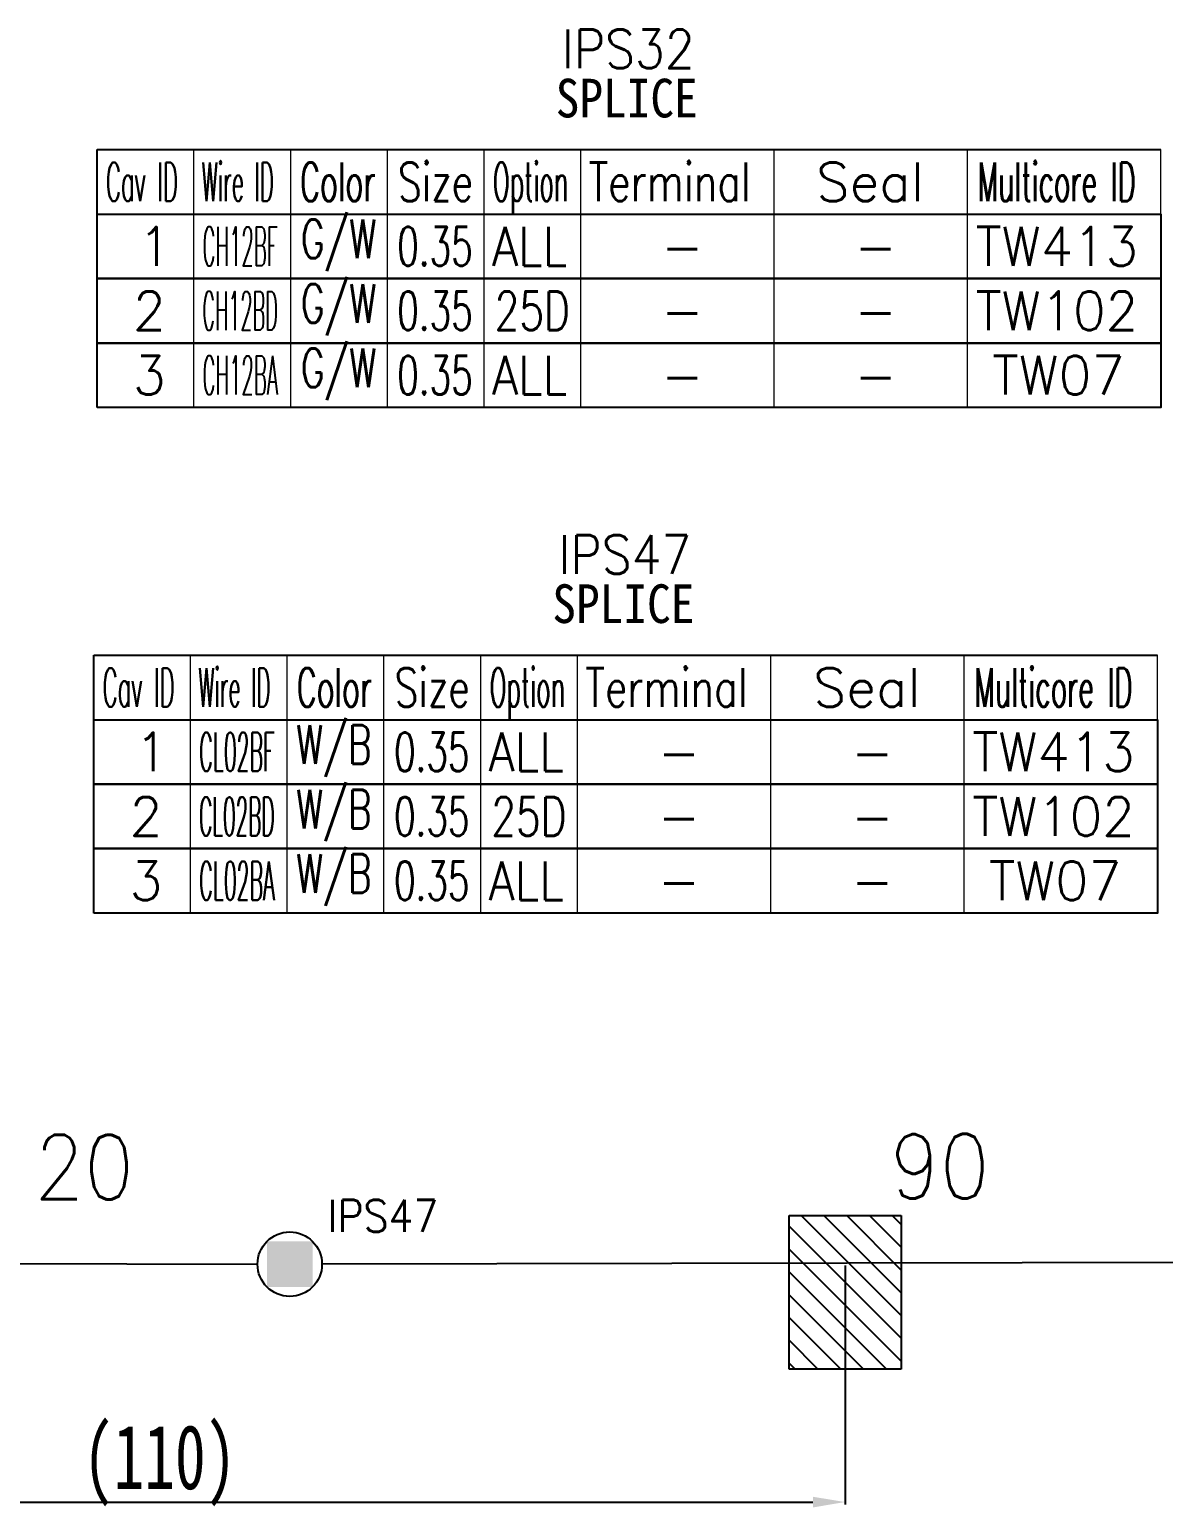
# Model space of a CAD drawing. Header units: inches. Extents: x 47316 to 59086, y 3141 to 11743.
# Drawn here: x 53985 to 54072.9, y 8603.7 to 8718.4 of the extents above; entities that cross this region are included whole.
import ezdxf

# ---------------------------------------------------------------- set-up
doc = ezdxf.new("R2010")
doc.units = ezdxf.units.IN
doc.header["$MEASUREMENT"] = 0
doc.styles.get("Standard").update_dxf_attribs({"font": ''})
doc.styles.get('Standard').set_extended_font_data('SimSun')
doc.linetypes.add('_VH_OTCON', pattern='A,0.0001,[7,VeSys.shx,S=0.1,R=0,X=0,Y=0],-0.4,[7,VeSys.shx,S=0.1,R=0,X=0,Y=0],-0.4,["X",Standard,S=1,R=0,X=-0.5,Y=-0.5],-0.0001,[7,VeSys.shx,S=0.1,R=0,X=0,Y=0],-0.4', length=1.2002)

msp = doc.modelspace()

# ---------------------------------------------------------------- linework, layer by layer
at = {"color": 0, "linetype": 'Continuous', "lineweight": -2}
for p, q in [((53990.21, 8709.04), (54072.71, 8709.04)), ((53990.21, 8704.04), (53990.21, 8709.04)), ((53990.21, 8704.04), (54072.71, 8704.04)), ((53989.95, 8669.82), (54072.45, 8669.82)), ((53989.95, 8664.82), (53989.95, 8669.82)), ((53989.95, 8664.82), (54072.45, 8664.82))]:
    msp.add_line(p, q, dxfattribs=at)
at = {"color": 7, "linetype": 'Continuous', "lineweight": 15}
for p, q in [((53997.71, 8704.04), (53997.71, 8709.04)), ((54005.21, 8704.04), (54005.21, 8709.04)), ((54012.71, 8704.04), (54012.71, 8709.04)), ((54020.21, 8704.04), (54020.21, 8709.04)), ((54027.71, 8704.04), (54027.71, 8709.04)), ((54042.71, 8704.04), (54042.71, 8709.04)), ((54057.71, 8704.04), (54057.71, 8709.04)), ((54072.71, 8704.04), (54072.71, 8709.04)), ((53997.45, 8664.82), (53997.45, 8669.82)), ((54004.95, 8664.82), (54004.95, 8669.82)), ((54012.45, 8664.82), (54012.45, 8669.82)), ((54019.95, 8664.82), (54019.95, 8669.82)), ((54027.45, 8664.82), (54027.45, 8669.82)), ((54042.45, 8664.82), (54042.45, 8669.82)), ((54057.45, 8664.82), (54057.45, 8669.82)), ((54072.45, 8664.82), (54072.45, 8669.82))]:
    msp.add_line(p, q, dxfattribs=at)
at = {"color": 102, "linetype": 'Continuous', "lineweight": 15}
for p, q in [((53997.71, 8699.04), (53997.71, 8704.04)), ((54005.21, 8699.04), (54005.21, 8704.04)), ((54012.71, 8699.04), (54012.71, 8704.04)), ((54020.21, 8699.04), (54020.21, 8704.04)), ((54027.71, 8699.04), (54027.71, 8704.04)), ((54042.71, 8699.04), (54042.71, 8704.04)), ((54057.71, 8699.04), (54057.71, 8704.04)), ((53997.71, 8694.04), (53997.71, 8699.04)), ((54005.21, 8694.04), (54005.21, 8699.04)), ((54012.71, 8694.04), (54012.71, 8699.04)), ((54020.21, 8694.04), (54020.21, 8699.04)), ((54027.71, 8694.04), (54027.71, 8699.04)), ((54042.71, 8694.04), (54042.71, 8699.04)), ((54057.71, 8694.04), (54057.71, 8699.04)), ((53997.71, 8689.04), (53997.71, 8694.04)), ((54005.21, 8689.04), (54005.21, 8694.04)), ((54012.71, 8689.04), (54012.71, 8694.04)), ((54020.21, 8689.04), (54020.21, 8694.04)), ((54027.71, 8689.04), (54027.71, 8694.04)), ((54042.71, 8689.04), (54042.71, 8694.04)), ((54057.71, 8689.04), (54057.71, 8694.04)), ((53997.45, 8659.82), (53997.45, 8664.82)), ((54004.95, 8659.82), (54004.95, 8664.82)), ((54012.45, 8659.82), (54012.45, 8664.82)), ((54019.95, 8659.82), (54019.95, 8664.82)), ((54027.45, 8659.82), (54027.45, 8664.82)), ((54042.45, 8659.82), (54042.45, 8664.82)), ((54057.45, 8659.82), (54057.45, 8664.82)), ((53997.45, 8654.82), (53997.45, 8659.82)), ((54004.95, 8654.82), (54004.95, 8659.82)), ((54012.45, 8654.82), (54012.45, 8659.82)), ((54019.95, 8654.82), (54019.95, 8659.82)), ((54027.45, 8654.82), (54027.45, 8659.82)), ((54042.45, 8654.82), (54042.45, 8659.82)), ((54057.45, 8654.82), (54057.45, 8659.82)), ((53997.45, 8649.82), (53997.45, 8654.82)), ((54004.95, 8649.82), (54004.95, 8654.82)), ((54012.45, 8649.82), (54012.45, 8654.82)), ((54019.95, 8649.82), (54019.95, 8654.82)), ((54027.45, 8649.82), (54027.45, 8654.82)), ((54042.45, 8649.82), (54042.45, 8654.82)), ((54057.45, 8649.82), (54057.45, 8654.82))]:
    msp.add_line(p, q, dxfattribs=at)
at = {"color": 0, "lineweight": -2}
for p, q in [((54043.88, 8614.45), (54043.88, 8626.35)), ((54043.88, 8626.35), (54052.57, 8626.35)), ((54044.81, 8626.35), (54052.57, 8618.6)), ((54046.58, 8626.35), (54052.57, 8620.36)), ((54048.35, 8626.35), (54052.57, 8622.13)), ((54050.11, 8626.35), (54052.57, 8623.9)), ((54051.88, 8626.35), (54052.57, 8625.67)), ((54052.57, 8626.35), (54052.57, 8614.45)), ((54043.88, 8625.52), (54052.57, 8616.83)), ((54043.88, 8623.75), (54052.57, 8615.06)), ((54048.22, 8622.49), (54048.22, 8603.93)), ((54043.88, 8621.98), (54051.42, 8614.45)), ((54043.88, 8620.21), (54049.65, 8614.45)), ((54043.88, 8618.45), (54047.88, 8614.45)), ((54043.88, 8616.68), (54046.11, 8614.45)), ((54043.88, 8614.91), (54044.34, 8614.45)), ((54052.57, 8614.45), (54043.88, 8614.45)), ((53936.1, 8604.13), (54045.72, 8604.13))]:
    msp.add_line(p, q, dxfattribs=at)
at = {"color": 0, "linetype": '_VH_OTCON', "lineweight": -2, "ltscale": 5}
for p, q in [((53975.28, 8622.64), (54002.64, 8622.59)), ((54103.1, 8622.77), (54007.64, 8622.59))]:
    msp.add_line(p, q, dxfattribs=at)
at = {"color": 0, "linetype": 'Continuous', "lineweight": -2}
for points in [[(53990.21, 8699.04), (53990.21, 8704.04), (54072.71, 8704.04), (54072.71, 8699.04)], [(53990.21, 8694.04), (53990.21, 8699.04), (54072.71, 8699.04), (54072.71, 8694.04)], [(53990.21, 8689.04), (53990.21, 8694.04), (54072.71, 8694.04), (54072.71, 8689.04)], [(53989.95, 8659.82), (53989.95, 8664.82), (54072.45, 8664.82), (54072.45, 8659.82)], [(53989.95, 8654.82), (53989.95, 8659.82), (54072.45, 8659.82), (54072.45, 8654.82)], [(53989.95, 8649.82), (53989.95, 8654.82), (54072.45, 8654.82), (54072.45, 8649.82)]]:
    msp.add_lwpolyline(points, close=True, dxfattribs=at)
msp.add_circle((54005.14, 8622.58), 2.5, dxfattribs=at)
at = {"color": 0, "linetype": 'Continuous', "lineweight": -2, "extrusion": (0, 0, -1)}
msp.add_solid([(-54003.38, 8624.35), (-54003.38, 8620.81), (-54006.91, 8624.35), (-54006.91, 8620.81)], dxfattribs=at)
at = {"color": 0, "lineweight": -2}
msp.add_solid([(54045.72, 8604.54), (54045.72, 8603.71), (54048.22, 8604.13)], dxfattribs=at)

# ---------------------------------------------------------------- texts
at = {"color": 0, "lineweight": -2, "width": 0.7}
msp.add_text('(110)', height=5, rotation=360, dxfattribs=at).set_placement((53989.09, 8605.13))
at = {"color": 6, "linetype": 'Continuous', "lineweight": 20, "char_height": 3, "attachment_point": 1}
for s, insert, width in [('\\Fromans.shx;\\W0.9000000000;\\T1.0000000000;\\o\\lIPS32', (54026.25, 8718.36), 11.4429), ('\\f黑体|b0|i0|c1|p0;\\W0.9000000000;\\T1.0000000000;\\o\\lSPLICE', (54025.77, 8714.54), 11.6494), ('\\Fromans.shx;\\W0.9000000000;\\T1.0000000000;\\o\\lIPS47', (54025.99, 8679.14), 11.4429), ('\\f黑体|b0|i0|c1|p0;\\W0.9000000000;\\T1.0000000000;\\o\\lSPLICE', (54025.51, 8675.32), 11.6494)]:
    msp.add_mtext(s, dxfattribs=dict(at, insert=insert, width=width))
at = {"color": 7, "linetype": 'Continuous', "lineweight": 15, "char_height": 3, "attachment_point": 1}
for s, insert, width in [('\\Fromans.shx;\\W0.4292452830;\\T1.0000000000;\\o\\lCav ID', (53990.89, 8708.04), 6.5), ('\\Fromans.shx;\\W0.4026548673;\\T1.0000000000;\\o\\lWire ID', (53998.32, 8708.04), 6.5), ('\\Fromans.shx;\\W0.5687500000;\\T1.0000000000;\\o\\lColor', (54005.95, 8708.04), 6.5), ('\\Fromans.shx;\\W0.7222222222;\\T1.0000000000;\\o\\lSize', (54013.52, 8708.04), 6.5), ('\\Fromans.shx;\\W0.4595959596;\\T1.0000000000;\\o\\lOption', (54020.9, 8708.04), 6.5), ('\\Fromans.shx;\\W0.7480916031;\\T1.0000000000;\\o\\lTerminal', (54028.31, 8708.04), 14), ('\\Fromans.shx;\\W1.0000000000;\\T1.0000000000;\\o\\lSeal', (54045.99, 8708.04), 9.2857), ('\\Fromans.shx;\\W0.5185185185;\\T1.0000000000;\\o\\lMulticore ID', (54058.5, 8708.04), 14), ('\\Fromans.shx;\\W1.0000000000;\\T1.0000000000;\\o\\l1', (53993.38, 8703.04), 2.8571), ('\\Fromans.shx;\\W1.0000000000;\\T1.0000000000;\\o\\l2', (53992.96, 8698.04), 2.8571), ('\\Fromans.shx;\\W1.0000000000;\\T1.0000000000;\\o\\l3', (53992.96, 8693.04), 2.8571), ('\\Fromans.shx;\\W0.4292452830;\\T1.0000000000;\\o\\lCav ID', (53990.63, 8668.82), 6.5), ('\\Fromans.shx;\\W0.4026548673;\\T1.0000000000;\\o\\lWire ID', (53998.06, 8668.82), 6.5), ('\\Fromans.shx;\\W0.5687500000;\\T1.0000000000;\\o\\lColor', (54005.69, 8668.82), 6.5), ('\\Fromans.shx;\\W0.7222222222;\\T1.0000000000;\\o\\lSize', (54013.26, 8668.82), 6.5), ('\\Fromans.shx;\\W0.4595959596;\\T1.0000000000;\\o\\lOption', (54020.65, 8668.82), 6.5), ('\\Fromans.shx;\\W0.7480916031;\\T1.0000000000;\\o\\lTerminal', (54028.06, 8668.82), 14), ('\\Fromans.shx;\\W1.0000000000;\\T1.0000000000;\\o\\lSeal', (54045.74, 8668.82), 9.2857), ('\\Fromans.shx;\\W0.5185185185;\\T1.0000000000;\\o\\lMulticore ID', (54058.25, 8668.82), 14), ('\\Fromans.shx;\\W1.0000000000;\\T1.0000000000;\\o\\l1', (53993.13, 8663.82), 2.8571), ('\\Fromans.shx;\\W1.0000000000;\\T1.0000000000;\\o\\l2', (53992.7, 8658.82), 2.8571), ('\\Fromans.shx;\\W1.0000000000;\\T1.0000000000;\\o\\l3', (53992.7, 8653.82), 2.8571)]:
    msp.add_mtext(s, dxfattribs=dict(at, insert=insert, width=width))
at = {"color": 140, "linetype": 'Continuous', "lineweight": 15, "char_height": 3, "attachment_point": 1}
for s, insert, width in [('\\Fromans.shx;\\W0.6791044776;\\T1.0000000000;\\o\\lG/W', (54006, 8703.61), 6.5), ('\\Fromans.shx;\\W0.8750000000;\\T1.0000000000;\\o\\lALL', (54020.83, 8703.04), 6.5), ('\\Fromans.shx;\\W1.0000000000;\\T1.0000000000;\\o\\l-', (54048.92, 8703.04), 3.7143), ('\\Fromans.shx;\\W0.6791044776;\\T1.0000000000;\\o\\lG/W', (54006, 8698.61), 6.5), ('\\Fromans.shx;\\W0.7459016393;\\T1.0000000000;\\o\\l25D', (54021.03, 8698.04), 6.5), ('\\Fromans.shx;\\W1.0000000000;\\T1.0000000000;\\o\\l-', (54048.92, 8698.04), 3.7143), ('\\Fromans.shx;\\W0.6791044776;\\T1.0000000000;\\o\\lG/W', (54006, 8693.61), 6.5), ('\\Fromans.shx;\\W0.8750000000;\\T1.0000000000;\\o\\lALL', (54020.83, 8693.04), 6.5), ('\\Fromans.shx;\\W1.0000000000;\\T1.0000000000;\\o\\l-', (54048.92, 8693.04), 3.7143), ('\\Fromans.shx;\\W0.6791044776;\\T1.0000000000;\\o\\lW/B', (54005.64, 8664.39), 6.5), ('\\Fromans.shx;\\W0.8750000000;\\T1.0000000000;\\o\\lALL', (54020.57, 8663.82), 6.5), ('\\Fromans.shx;\\W1.0000000000;\\T1.0000000000;\\o\\l-', (54048.66, 8663.82), 3.7143), ('\\Fromans.shx;\\W0.6791044776;\\T1.0000000000;\\o\\lW/B', (54005.64, 8659.39), 6.5), ('\\Fromans.shx;\\W0.7459016393;\\T1.0000000000;\\o\\l25D', (54020.77, 8658.82), 6.5), ('\\Fromans.shx;\\W1.0000000000;\\T1.0000000000;\\o\\l-', (54048.66, 8658.82), 3.7143), ('\\Fromans.shx;\\W0.6791044776;\\T1.0000000000;\\o\\lW/B', (54005.64, 8654.39), 6.5), ('\\Fromans.shx;\\W0.8750000000;\\T1.0000000000;\\o\\lALL', (54020.57, 8653.82), 6.5), ('\\Fromans.shx;\\W1.0000000000;\\T1.0000000000;\\o\\l-', (54048.66, 8653.82), 3.7143)]:
    msp.add_mtext(s, dxfattribs=dict(at, insert=insert, width=width))
at = {"color": 21, "linetype": 'Continuous', "lineweight": 15, "attachment_point": 1}
for s, insert, char_height, width in [('\\Fromans.shx;\\W0.3729508197;\\T1.0000000000;\\o\\lCH12BF', (53998.37, 8703.04), 3, 6.5), ('\\Fromans.shx;\\W0.6500000000;\\T1.0000000000;\\o\\l0.35', (54013.48, 8703.04), 3, 6.5), ('\\Fromans.shx;\\W0.9800000000;\\T1.0000000000;\\o\\lTW413', (54058.35, 8703.04), 3, 14), ('\\Fromans.shx;\\W1.0000000000;\\T1.0000000000;\\o\\l-', (54033.92, 8703.04), 3, 3.7143), ('\\Fromans.shx;\\W0.3640000000;\\T1.0000000000;\\o\\lCH12BD', (53998.36, 8698.04), 3, 6.5), ('\\Fromans.shx;\\W0.6500000000;\\T1.0000000000;\\o\\l0.35', (54013.48, 8698.04), 3, 6.5), ('\\Fromans.shx;\\W0.9800000000;\\T1.0000000000;\\o\\lTW102', (54058.35, 8698.04), 3, 14), ('\\Fromans.shx;\\W1.0000000000;\\T1.0000000000;\\o\\l-', (54033.92, 8698.04), 3, 3.7143), ('\\Fromans.shx;\\W0.3729508197;\\T1.0000000000;\\o\\lCH12BA', (53998.37, 8693.04), 3, 6.5), ('\\Fromans.shx;\\W0.6500000000;\\T1.0000000000;\\o\\l0.35', (54013.48, 8693.04), 3, 6.5), ('\\Fromans.shx;\\W1.0000000000;\\T1.0000000000;\\o\\lTW07', (54059.63, 8693.04), 3, 11.4286), ('\\Fromans.shx;\\W1.0000000000;\\T1.0000000000;\\o\\l-', (54033.92, 8693.04), 3, 3.7143), ('\\Fromans.shx;\\W0.3888888889;\\T1.0000000000;\\o\\lCL02BF', (53998.12, 8663.82), 3, 6.5), ('\\Fromans.shx;\\W0.6500000000;\\T1.0000000000;\\o\\l0.35', (54013.23, 8663.82), 3, 6.5), ('\\Fromans.shx;\\W0.9800000000;\\T1.0000000000;\\o\\lTW413', (54058.09, 8663.82), 3, 14), ('\\Fromans.shx;\\W1.0000000000;\\T1.0000000000;\\o\\l-', (54033.66, 8663.82), 3, 3.7143), ('\\Fromans.shx;\\W0.3791666667;\\T1.0000000000;\\o\\lCL02BD', (53998.11, 8658.82), 3, 6.5), ('\\Fromans.shx;\\W0.6500000000;\\T1.0000000000;\\o\\l0.35', (54013.23, 8658.82), 3, 6.5), ('\\Fromans.shx;\\W0.9800000000;\\T1.0000000000;\\o\\lTW102', (54058.09, 8658.82), 3, 14), ('\\Fromans.shx;\\W1.0000000000;\\T1.0000000000;\\o\\l-', (54033.66, 8658.82), 3, 3.7143), ('\\Fromans.shx;\\W0.3888888889;\\T1.0000000000;\\o\\lCL02BA', (53998.12, 8653.82), 3, 6.5), ('\\Fromans.shx;\\W0.6500000000;\\T1.0000000000;\\o\\l0.35', (54013.23, 8653.82), 3, 6.5), ('\\Fromans.shx;\\W1.0000000000;\\T1.0000000000;\\o\\lTW07', (54059.38, 8653.82), 3, 11.4286), ('\\Fromans.shx;\\W1.0000000000;\\T1.0000000000;\\o\\l-', (54033.66, 8653.82), 3, 3.7143), ('\\Fromans.shx;\\W0.9000000000;\\T1.0000000000;\\o\\lIPS47', (54008.07, 8627.58), 2.5, 9.5357)]:
    msp.add_mtext(s, dxfattribs=dict(at, insert=insert, char_height=char_height, width=width))
at = {"color": 7, "linetype": '_VH_OTCON', "lineweight": 18, "ltscale": 5, "char_height": 5, "width": 8.5714, "attachment_point": 1}
for s, insert, rotation in [('\\Fromans.shx;\\W0.9000000000;\\T1.0000000000;\\o\\l20', (53985.34, 8632.62), 359.8908), ('\\Fromans.shx;\\W0.9000000000;\\T1.0000000000;\\o\\l90', (54051.71, 8632.67), 0.1128)]:
    msp.add_mtext(s, dxfattribs=dict(at, insert=insert, rotation=rotation))

doc.saveas('drawing.dxf')
